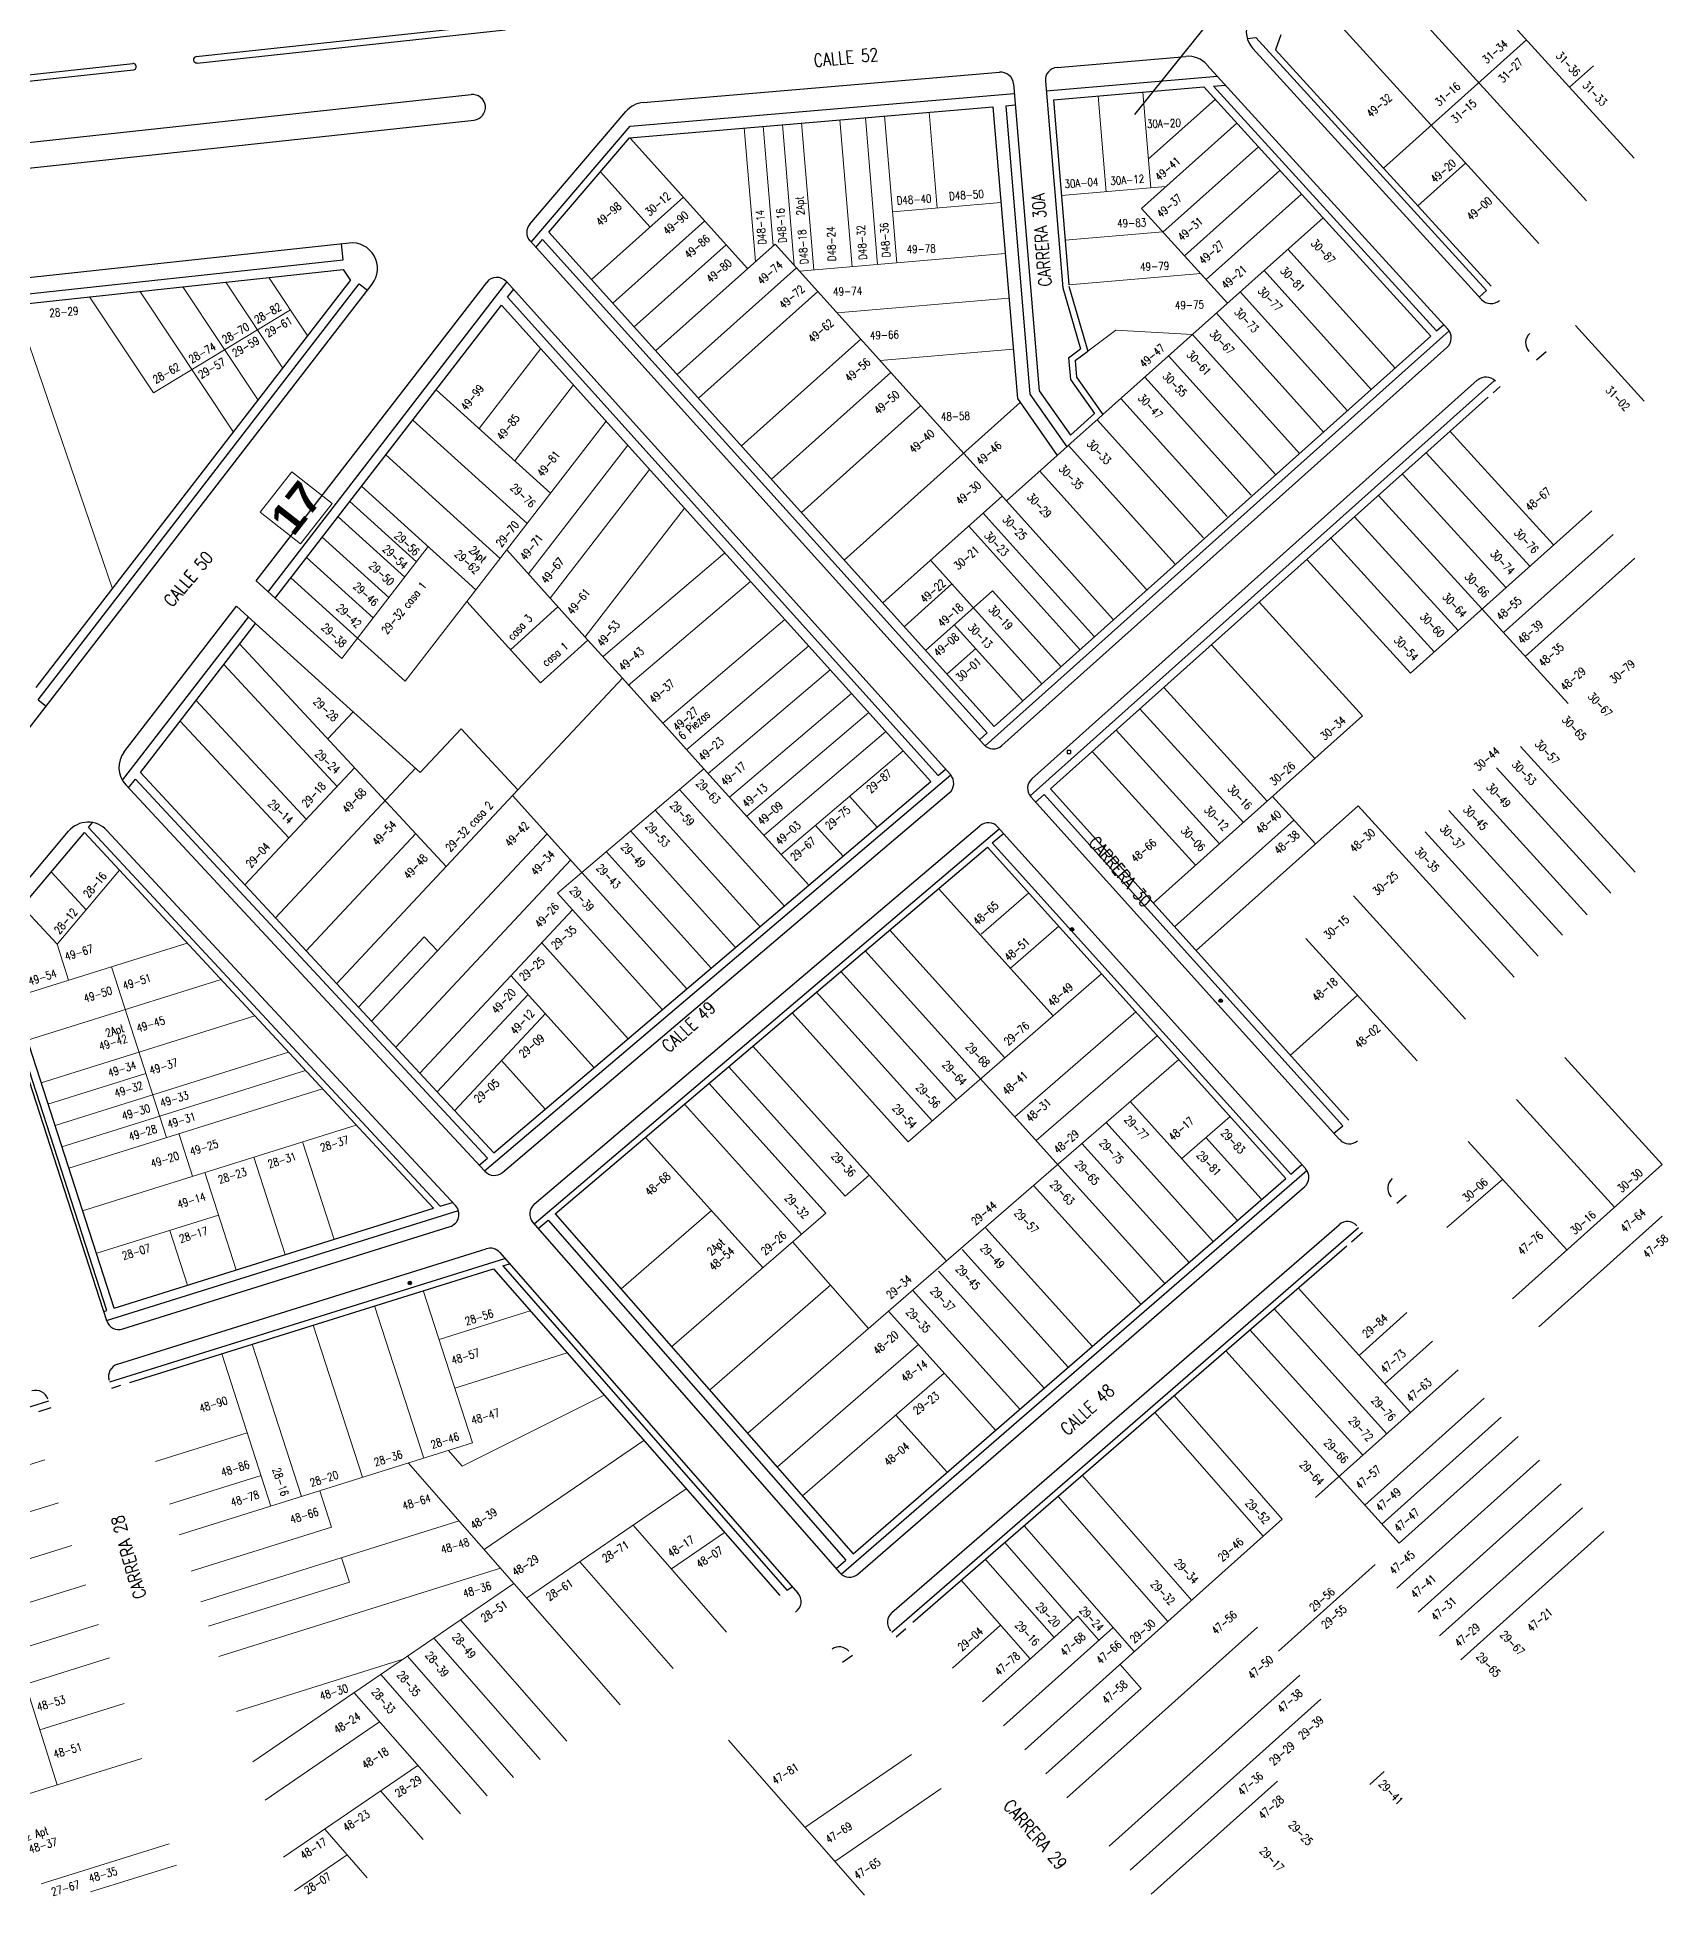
# Model space of a CAD drawing. Header units: millimetres. Extents: x 1022434 to 1024646, y 1272610 to 1274311.
# Drawn here: x 1024390.9 to 1024645.6, y 1272610.6 to 1272900.9 of the extents above; entities that cross this region are included whole.
import ezdxf
from ezdxf.enums import TextEntityAlignment as Align

# ---------------------------------------------------------------- set-up
doc = ezdxf.new("R2010")
doc.units = ezdxf.units.MM
doc.header["$MEASUREMENT"] = 0
for name, color, linetype, lineweight in [('D-Activopasivo', 7, 'Continuous', 9), ('EOA', 7, 'Continuous', 9), ('NOMENCLATURA', 23, 'Continuous', 0), ('Planimetria_Varios', 251, 'Continuous', 0)]:
    doc.layers.add(name, color=color, linetype=linetype, lineweight=lineweight)
for name, color, linetype in [('DISP_TAP', 7, 'Continuous'), ('NOMEN', 251, 'Continuous'), ('PLANIMETRIA', 8, 'Continuous')]:
    doc.layers.add(name, color=color, linetype=linetype)
doc.styles.add('ARIAL', font='')
doc.styles.add('CALLE', font='simplex.shx', dxfattribs={"width": 0.8, "height": 2})
doc.styles.add('NOMEN', font='simplex.shx', dxfattribs={"width": 0.8, "height": 1.25})
doc.styles.get('ARIAL').set_extended_font_data('Arial', bold=True)

# ---------------------------------------------------------------- blocks, each defined once
blk = doc.blocks.new('ARBOL')
for p, q in [((-0.2, -0.19), (0.2, 0.19)), ((0.19, -0.2), (-0.19, 0.2))]:
    blk.add_line(p, q)
blk.add_circle((0, 0), 0.275)
blk = doc.blocks.new('CAJA')
for p, q in [((-0.24, 0.25), (-0.24, -0.25)), ((-0.24, 0.25), (0.26, 0.25)), ((0.26, 0.25), (0.26, -0.25)), ((-0.24, -0.25), (0.26, -0.25))]:
    blk.add_line(p, q)
blk = doc.blocks.new('M_TAP_4')
at = {"layer": 'D-Activopasivo'}
blk.add_lwpolyline([(-4, 4), (-4, -4), (4, -4), (4, 4)], close=True, dxfattribs=at)
at = {"layer": 'D-Activopasivo', "style": 'ARIAL', "flags": 4}
blk.add_attdef('TIPO', text='', height=5, dxfattribs=at).set_placement((0, 0), align=Align.MIDDLE_CENTER)

msp = doc.modelspace()

# ---------------------------------------------------------------- linework, layer by layer
at = {"layer": 'PLANIMETRIA', "linetype": 'Continuous'}
for p, q in [((1024637.17, 1272981.96), (1024562.33, 1272888.81)), ((1024415.8, 1272897.83), (1024463.93, 1272903.02)), ((1024415.91, 1272896.83), (1024464.04, 1272902.02)), ((1024579.94, 1272900.67), (1024581.28, 1272900.82)), ((1024581.28, 1272900.82), (1024617.29, 1272861.28)), ((1024585.17, 1272901.23), (1024584.37, 1272898.91)), ((1024550.23, 1272896.15), (1024570.35, 1272897.86)), ((1024580.82, 1272899.09), (1024616.52, 1272859.9)), ((1024584.37, 1272898.91), (1024618.03, 1272861.95)), ((1024346.98, 1272890.41), (1024405.86, 1272896.76)), ((1024347.08, 1272889.41), (1024405.97, 1272895.76)), ((1024485.59, 1272890.65), (1024541.26, 1272895.39)), ((1024548.41, 1272893.99), (1024551.12, 1272861.73)), ((1024548.53, 1272892.49), (1024575.29, 1272894.77)), ((1024573.65, 1272896.57), (1024611.28, 1272855.26)), ((1024349.33, 1272880.1), (1024458.74, 1272891.9)), ((1024483.56, 1272886.96), (1024543.55, 1272892.07)), ((1024543.43, 1272893.56), (1024547.45, 1272845.65)), ((1024549.66, 1272891.08), (1024573.17, 1272893.09)), ((1024549.66, 1272891.08), (1024552.08, 1272862.19)), ((1024573.17, 1272893.09), (1024608.6, 1272854.18)), ((1024574.68, 1272893.21), (1024576.56, 1272893.38)), ((1024574.68, 1272893.21), (1024609.5, 1272854.98)), ((1024467.88, 1272871.68), (1024482.89, 1272889.26)), ((1024483.45, 1272885.15), (1024540.22, 1272889.98)), ((1024540.22, 1272889.98), (1024544.04, 1272844.42)), ((1024542.21, 1272890.15), (1024543.7, 1272890.28)), ((1024542.21, 1272890.15), (1024545.99, 1272845.12)), ((1024349.76, 1272876.12), (1024459.17, 1272887.92)), ((1024468.09, 1272868.84), (1024483.56, 1272886.96)), ((1024470.86, 1272870.4), (1024483.45, 1272885.15)), ((1024351.77, 1272859.24), (1024439.66, 1272868.72)), ((1024438.75, 1272866.1), (1024438.48, 1272868.59)), ((1024538.78, 1272790.38), (1024467.92, 1272869.04)), ((1024468.83, 1272868.02), (1024469.88, 1272869.25)), ((1024539.3, 1272792.19), (1024469.88, 1272869.25)), ((1024540.42, 1272793.19), (1024470.86, 1272870.4)), ((1024348.35, 1272856.36), (1024438.75, 1272866.1)), ((1024350.26, 1272855.05), (1024438.74, 1272864.59)), ((1024386.89, 1272789.31), (1024443.25, 1272862.29)), ((1024390.81, 1272799.29), (1024439.9, 1272862.86)), ((1024391.08, 1272797.35), (1024441.25, 1272862.32)), ((1024425.15, 1272815.95), (1024461.15, 1272862.57)), ((1024427.01, 1272814.26), (1024464.32, 1272862.58)), ((1024438.74, 1272864.59), (1024439.9, 1272862.86)), ((1024441.25, 1272862.32), (1024442.52, 1272861.34)), ((1024464.22, 1272862.68), (1024533.59, 1272785.69)), ((1024552.08, 1272862), (1024555.02, 1272851.8)), ((1024428.13, 1272813.25), (1024463.47, 1272859.03)), ((1024463.47, 1272859.03), (1024530.53, 1272784.59)), ((1024464.41, 1272860.24), (1024465.34, 1272861.44)), ((1024464.41, 1272860.24), (1024531.68, 1272785.56)), ((1024551.12, 1272861.73), (1024553.87, 1272852.19)), ((1024616.17, 1272860.28), (1024617.29, 1272861.28)), ((1024539, 1272790.17), (1024611.47, 1272855.01)), ((1024540.42, 1272793.19), (1024608.6, 1272854.18)), ((1024609.5, 1272854.98), (1024610.62, 1272855.98)), ((1024541.6, 1272790.22), (1024611.13, 1272852.42)), ((1024552.03, 1272850.8), (1024553.87, 1272852.19)), ((1024552.03, 1272850.8), (1024552.32, 1272847.42)), ((1024553.08, 1272850.34), (1024555.02, 1272851.8)), ((1024553.08, 1272850.34), (1024553.29, 1272847.77)), ((1024625.13, 1272850.45), (1024626.62, 1272851.78)), ((1024552.32, 1272847.42), (1024556.07, 1272842.08)), ((1024553.29, 1272847.77), (1024557.4, 1272841.93)), ((1024545.99, 1272845.12), (1024551.78, 1272836.89)), ((1024546.02, 1272782.36), (1024618.56, 1272847.25)), ((1024546.3, 1272785.03), (1024615.87, 1272847.27)), ((1024547.45, 1272845.65), (1024552.32, 1272838.72)), ((1024549.19, 1272783.46), (1024617.57, 1272844.63)), ((1024618.32, 1272845.3), (1024619.44, 1272846.3)), ((1024544.04, 1272844.42), (1024550.27, 1272835.55)), ((1024552.32, 1272838.72), (1024556.07, 1272842.08)), ((1024556.65, 1272841.25), (1024557.4, 1272841.93)), ((1024552.9, 1272837.9), (1024556.65, 1272841.25)), ((1024550.27, 1272835.55), (1024552.9, 1272837.9)), ((1024425.15, 1272815.95), (1024428.13, 1272813.25)), ((1024404.26, 1272784.8), (1024423.94, 1272810.29)), ((1024404.55, 1272789.26), (1024422.08, 1272811.98)), ((1024422.08, 1272811.98), (1024425.06, 1272809.28)), ((1024407.09, 1272786.02), (1024425.06, 1272809.28)), ((1024391.08, 1272797.35), (1024392.34, 1272796.37)), ((1024538.11, 1272791.12), (1024539.3, 1272792.19)), ((1024531.68, 1272785.56), (1024532.82, 1272786.53)), ((1024404.78, 1272784.1), (1024460.86, 1272723.73)), ((1024404.78, 1272784.1), (1024460.86, 1272723.73)), ((1024405.23, 1272783.61), (1024406.29, 1272784.97)), ((1024406.29, 1272784.97), (1024461.28, 1272725.77)), ((1024407.09, 1272786.02), (1024462.27, 1272726.62)), ((1024460.8, 1272723.79), (1024533.63, 1272785.64)), ((1024462.27, 1272726.62), (1024530.53, 1272784.59)), ((1024463.62, 1272723.56), (1024533.4, 1272782.82)), ((1024546.15, 1272782.2), (1024594.37, 1272728.67)), ((1024546.88, 1272781.39), (1024548.22, 1272782.59)), ((1024548.22, 1272782.59), (1024594.84, 1272730.85)), ((1024549.19, 1272783.46), (1024595.82, 1272731.7)), ((1024398.96, 1272777.43), (1024399.6, 1272778.2)), ((1024384.31, 1272760.01), (1024398.31, 1272776.66)), ((1024384.44, 1272763.26), (1024395.84, 1272776.83)), ((1024398.31, 1272776.66), (1024452.84, 1272717.96)), ((1024398.96, 1272777.43), (1024453.9, 1272718.29)), ((1024401.84, 1272776.98), (1024456.28, 1272718.37)), ((1024468.54, 1272715.54), (1024541.19, 1272777.24)), ((1024468.57, 1272718.59), (1024538.17, 1272777.7)), ((1024540.11, 1272775.01), (1024541.86, 1272776.5)), ((1024540.11, 1272775.01), (1024586.72, 1272723.27)), ((1024540.95, 1272777.51), (1024589.03, 1272724.14)), ((1024471.87, 1272717.06), (1024539.35, 1272774.36)), ((1024539.35, 1272774.36), (1024585.96, 1272722.62)), ((1024401.8, 1272700.39), (1024383.32, 1272757.56)), ((1024401.81, 1272701.99), (1024383.4, 1272758.93)), ((1024402.96, 1272702.35), (1024384.31, 1272760.01)), ((1024593.48, 1272729.67), (1024594.84, 1272730.85)), ((1024459.98, 1272724.67), (1024461.28, 1272725.77)), ((1024516.53, 1272660.79), (1024589.24, 1272723.87)), ((1024518.37, 1272663.98), (1024585.96, 1272722.62)), ((1024586.72, 1272723.27), (1024588.46, 1272724.78)), ((1024519.14, 1272660.8), (1024588.86, 1272721.29)), ((1024603.32, 1272718.74), (1024604.75, 1272719.99)), ((1024401.79, 1272700.41), (1024456.73, 1272717.6)), ((1024402.96, 1272702.35), (1024452.84, 1272717.96)), ((1024453.9, 1272718.29), (1024455.8, 1272718.88)), ((1024471.87, 1272717.06), (1024518.37, 1272663.98)), ((1024404.3, 1272699.1), (1024455.42, 1272715.1)), ((1024468.36, 1272715.75), (1024516.32, 1272661)), ((1024469.2, 1272714.79), (1024470.73, 1272716.09)), ((1024470.73, 1272716.09), (1024517.23, 1272662.99)), ((1024524.42, 1272654.8), (1024594.27, 1272715.39)), ((1024524.42, 1272651.75), (1024597.29, 1272714.97)), ((1024596.22, 1272712.72), (1024597.96, 1272714.23)), ((1024403.49, 1272693.61), (1024461.08, 1272711.63)), ((1024463.18, 1272711.04), (1024509.76, 1272657.86)), ((1024527.72, 1272653.29), (1024595.47, 1272712.07)), ((1024402.27, 1272690.82), (1024463.98, 1272710.13)), ((1024405.44, 1272690.76), (1024462.2, 1272708.52)), ((1024462.2, 1272708.52), (1024506.93, 1272657.45)), ((1024463.66, 1272708.98), (1024464.7, 1272709.3)), ((1024463.66, 1272708.98), (1024508.09, 1272658.25)), ((1024401.33, 1272701.84), (1024401.81, 1272701.99)), ((1024392.73, 1272687.83), (1024301.75, 1272659.36)), ((1024402.58, 1272689.86), (1024404.01, 1272690.31)), ((1024393.06, 1272686.78), (1024391.16, 1272686.18)), ((1024515.72, 1272661.68), (1024517.23, 1272662.99)), ((1024508.93, 1272658.82), (1024508.09, 1272658.25)), ((1024525.08, 1272651), (1024526.59, 1272652.31)), ((1024516.7, 1272647.05), (1024518.28, 1272648.13))]:
    msp.add_line(p, q, dxfattribs=at)
for centre, radius, start, end in [((1024583.78, 1272901.79), 4, 96.102, 222.3264), ((1024405.92, 1272896.26), 0.5, 276.1536, 96.1536), ((1024415.86, 1272897.33), 0.5, 96.1536, 276.1536), ((1024570.69, 1272893.88), 4, 42.3264, 94.8667), ((1024541.43, 1272893.4), 2, 4.7966, 94.8667), ((1024550.4, 1272894.16), 2, 94.8667, 184.7966), ((1024458.95, 1272889.91), 2, 276.1536, 96.1536), ((1024485.93, 1272886.66), 4, 94.8667, 139.5153), ((1024469.4, 1272870.38), 2, 139.5153, 222.0155), ((1024440.09, 1272864.74), 4, 322.325, 96.1536), ((1024462.73, 1272861.35), 2, 42.0155, 142.325), ((1024618, 1272861.25), 2, 222.3264, 311.8136), ((1024609.8, 1272853.91), 2, 311.8136, 42.3264), ((1024625.41, 1272853.11), 2, 131.8136, 222.3264), ((1024617.21, 1272845.78), 2, 42.3264, 131.8136), ((1024540.27, 1272791.71), 2, 222.0155, 311.8136), ((1024407.71, 1272786.82), 4, 142.325, 222.8892), ((1024532.1, 1272784.35), 2, 310.3407, 42.0155), ((1024547.63, 1272783.54), 2, 131.8136, 222.0155), ((1024398.91, 1272774.26), 4, 42.8892, 139.9453), ((1024539.47, 1272776.17), 2, 42.0155, 130.3407), ((1024595.86, 1272730.01), 2, 222.0155, 310.9424), ((1024462.32, 1272725.09), 2, 222.8892, 310.3407), ((1024587.55, 1272722.8), 2, 310.9424, 42.0155), ((1024603.89, 1272721.09), 2, 130.9424, 222.0155), ((1024454.82, 1272717), 2, 287.3762, 42.8892), ((1024469.87, 1272717.06), 2, 130.3407, 221.2163), ((1024595.58, 1272713.88), 2, 42.0155, 130.9424), ((1024461.68, 1272709.72), 2, 41.2163, 107.3762), ((1024403.7, 1272701.01), 2, 197.9169, 287.3762), ((1024404.09, 1272691.7), 2, 107.3762, 197.9169), ((1024390.72, 1272687.52), 2, 17.9169, 107.3762), ((1024517.83, 1272662.32), 2, 221.2163, 310.9424), ((1024508.26, 1272656.54), 2, 304.3542, 41.2163), ((1024525.73, 1272653.29), 2, 130.9424, 221.2163), ((1024516.22, 1272647.45), 2, 41.2163, 124.3542)]:
    msp.add_arc(centre, radius, start, end, dxfattribs=at)
at = {"layer": 'Planimetria_Varios', "linetype": 'Continuous'}
for p, q in [((1024607.17, 1272903.58), (1024632.94, 1272875.28)), ((1024619.49, 1272904.9), (1024640.39, 1272881.95)), ((1024594.84, 1272902.27), (1024625.49, 1272868.62)), ((1024601.2, 1272880.43), (1024623.56, 1272900.43)), ((1024630.29, 1272893.04), (1024634.02, 1272896.37)), ((1024556.63, 1272891.67), (1024557.89, 1272876.73)), ((1024563.61, 1272892.26), (1024564.86, 1272877.32)), ((1024564.48, 1272881.8), (1024574.97, 1272891.18)), ((1024520.29, 1272888.31), (1024522.21, 1272865.37)), ((1024523.27, 1272888.56), (1024525.2, 1272865.62)), ((1024530.25, 1272889.14), (1024531.51, 1272874.18)), ((1024501.35, 1272886.72), (1024503.11, 1272865.81)), ((1024504.34, 1272886.97), (1024505.91, 1272868.31)), ((1024507.33, 1272887.22), (1024509.18, 1272865.22)), ((1024510.32, 1272887.47), (1024512.25, 1272864.51)), ((1024516.3, 1272887.97), (1024518.23, 1272865.02)), ((1024563.4, 1272874.12), (1024578.3, 1272887.45)), ((1024501.91, 1272864.74), (1024483.56, 1272885.1)), ((1024566.76, 1272870.42), (1024581.67, 1272883.76)), ((1024486.63, 1272871.24), (1024478.9, 1272879.82)), ((1024570.13, 1272866.73), (1024585.04, 1272880.06)), ((1024606.59, 1272874.52), (1024614.04, 1272881.18)), ((1024550.93, 1272876.14), (1024567.2, 1272877.52)), ((1024477.5, 1272863.03), (1024491.87, 1272875.88)), ((1024524.53, 1272873.59), (1024541.49, 1272875.03)), ((1024563.4, 1272874.12), (1024576.86, 1272859.33)), ((1024573.5, 1272863.03), (1024588.4, 1272876.36)), ((1024480.85, 1272859.32), (1024495.22, 1272872.17)), ((1024557.4, 1272841.93), (1024591.77, 1272872.67)), ((1024484.2, 1272855.6), (1024498.56, 1272868.45)), ((1024487.54, 1272851.89), (1024506.18, 1272868.55)), ((1024542.32, 1272828.43), (1024506.18, 1272868.55)), ((1024551.52, 1272869.16), (1024566.73, 1272870.46)), ((1024603.03, 1272849.19), (1024586.29, 1272867.77)), ((1024490.89, 1272848.17), (1024509.52, 1272864.84)), ((1024509.99, 1272864.32), (1024542.14, 1272867.06)), ((1024420.42, 1272862.62), (1024429.33, 1272849.18)), ((1024427.14, 1272863.34), (1024433.21, 1272854.19)), ((1024552.08, 1272862.19), (1024572.67, 1272863.94)), ((1024599.3, 1272845.86), (1024582.57, 1272864.44)), ((1024402.72, 1272814.72), (1024387.57, 1272859.08)), ((1024399.14, 1272860.32), (1024409.09, 1272845.32)), ((1024406.98, 1272861.17), (1024421.59, 1272839.15)), ((1024413.7, 1272861.89), (1024425.46, 1272844.16)), ((1024494.24, 1272844.46), (1024512.87, 1272861.12)), ((1024515.87, 1272857.8), (1024542.72, 1272860.08)), ((1024595.57, 1272842.53), (1024578.84, 1272861.1)), ((1024430.5, 1272858.26), (1024409.09, 1272845.32)), ((1024591.85, 1272839.19), (1024575.11, 1272857.77)), ((1024500.93, 1272837.03), (1024519.56, 1272853.69)), ((1024555.02, 1272851.8), (1024559.41, 1272855.12)), ((1024559.41, 1272855.12), (1024571.39, 1272854.43)), ((1024588.12, 1272835.86), (1024571.39, 1272854.43)), ((1024631.19, 1272855.82), (1024641.94, 1272844.02)), ((1024459.96, 1272839.75), (1024469.6, 1272852.23)), ((1024522.58, 1272850.34), (1024543.39, 1272852.11)), ((1024584.39, 1272832.53), (1024567.66, 1272851.1)), ((1024505.61, 1272831.83), (1024524.25, 1272848.49)), ((1024580.54, 1272829.34), (1024563.93, 1272847.77)), ((1024453.26, 1272845.81), (1024471.11, 1272829.65)), ((1024465.53, 1272834.7), (1024474.7, 1272846.57)), ((1024510.3, 1272826.62), (1024528.93, 1272843.29)), ((1024516.99, 1272819.19), (1024544.48, 1272843.78)), ((1024576.82, 1272825.99), (1024560.21, 1272844.43)), ((1024449.6, 1272841.06), (1024467.45, 1272824.91)), ((1024458.06, 1272812.75), (1024479.8, 1272840.91)), ((1024573.11, 1272822.65), (1024556.48, 1272841.1)), ((1024611.61, 1272839.3), (1024627.77, 1272821.55)), ((1024467.67, 1272817.02), (1024483.2, 1272837.13)), ((1024568.65, 1272818.63), (1024552.01, 1272837.1)), ((1024607.89, 1272835.96), (1024624.05, 1272818.22)), ((1024445.39, 1272835.61), (1024463.24, 1272819.45)), ((1024471.07, 1272813.24), (1024486.6, 1272833.36)), ((1024542.32, 1272828.43), (1024550.27, 1272835.55)), ((1024564.19, 1272814.61), (1024547.51, 1272833.13)), ((1024441.61, 1272830.72), (1024459.46, 1272814.57)), ((1024604.16, 1272832.63), (1024620.32, 1272814.89)), ((1024439.77, 1272828.34), (1024450.19, 1272818.92)), ((1024476.52, 1272807.2), (1024492.05, 1272827.31)), ((1024523.04, 1272812.53), (1024541.65, 1272829.18)), ((1024558.99, 1272809.93), (1024542.31, 1272828.44)), ((1024600.43, 1272829.3), (1024630.06, 1272796.77)), ((1024437.93, 1272825.96), (1024448.35, 1272816.53)), ((1024553.79, 1272805.24), (1024536.43, 1272824.51)), ((1024556.02, 1272807.25), (1024538.67, 1272826.51)), ((1024596.7, 1272825.96), (1024612.87, 1272808.22)), ((1024605.41, 1272801.55), (1024633.74, 1272826.89)), ((1024435.48, 1272822.78), (1024445.89, 1272813.36)), ((1024440.99, 1272807.01), (1024452.02, 1272821.3)), ((1024592.98, 1272822.63), (1024609.14, 1272804.88)), ((1024619.96, 1272807.86), (1024637.1, 1272823.19)), ((1024433.03, 1272819.61), (1024443.44, 1272810.18)), ((1024464.27, 1272820.79), (1024476.96, 1272806.71)), ((1024479.37, 1272804.19), (1024498.35, 1272820.32)), ((1024547.85, 1272799.89), (1024530.47, 1272819.18)), ((1024589.25, 1272819.3), (1024605.41, 1272801.55)), ((1024623.33, 1272804.16), (1024640.47, 1272819.49)), ((1024430.58, 1272816.43), (1024440.99, 1272807.01)), ((1024483.25, 1272799.62), (1024502.37, 1272815.86)), ((1024428.13, 1272813.25), (1024438.54, 1272803.83)), ((1024448.43, 1272800.28), (1024458.06, 1272812.75)), ((1024458.06, 1272812.75), (1024469.55, 1272800)), ((1024526.38, 1272808.8), (1024533.82, 1272815.46)), ((1024529.71, 1272805.08), (1024540.15, 1272814.41)), ((1024550.82, 1272802.57), (1024540.15, 1272814.41)), ((1024581.8, 1272812.63), (1024597.96, 1272794.88)), ((1024464.86, 1272805.2), (1024472.27, 1272811.91)), ((1024488.66, 1272793.72), (1024507.73, 1272809.91)), ((1024425.06, 1272809.28), (1024450.77, 1272786.02)), ((1024438.54, 1272803.83), (1024440.99, 1272807.01)), ((1024440.99, 1272807.01), (1024448.43, 1272800.28)), ((1024544.87, 1272797.21), (1024534.18, 1272809.08)), ((1024422.58, 1272806.07), (1024454.84, 1272771.34)), ((1024469.55, 1272800), (1024476.96, 1272806.71)), ((1024476.96, 1272806.71), (1024482.34, 1272800.74)), ((1024492.39, 1272789.59), (1024511.45, 1272805.78)), ((1024533.04, 1272801.35), (1024537.53, 1272805.36)), ((1024574.34, 1272805.96), (1024590.51, 1272788.22)), ((1024420.1, 1272802.87), (1024437.78, 1272783.84)), ((1024495.74, 1272785.87), (1024514.8, 1272802.06)), ((1024482.34, 1272800.74), (1024466.03, 1272783.31)), ((1024482.34, 1272800.74), (1024495.07, 1272786.61)), ((1024499.08, 1272782.15), (1024518.15, 1272798.34)), ((1024566.89, 1272799.29), (1024583.05, 1272781.55)), ((1024415.77, 1272797.25), (1024432.98, 1272778.71)), ((1024440.3, 1272795.49), (1024436.34, 1272791.26)), ((1024501.76, 1272779.18), (1024520.83, 1272795.37)), ((1024563.16, 1272795.96), (1024579.33, 1272778.22)), ((1024413.29, 1272794.04), (1024430.24, 1272775.79)), ((1024457.16, 1272792.86), (1024450.77, 1272786.02)), ((1024457.16, 1272792.86), (1024466.03, 1272783.31)), ((1024504.53, 1272776.28), (1024523.5, 1272792.4)), ((1024559.44, 1272792.63), (1024575.6, 1272774.88)), ((1024565.25, 1272765.63), (1024597.96, 1272794.88)), ((1024507.12, 1272773.23), (1024526.18, 1272789.42)), ((1024622.61, 1272790.1), (1024640.5, 1272770.46)), ((1024440.52, 1272786.77), (1024423.4, 1272768.46)), ((1024450.03, 1272786.69), (1024428.17, 1272763.32)), ((1024476, 1272770.42), (1024495.07, 1272786.61)), ((1024495.07, 1272786.61), (1024511.47, 1272768.4)), ((1024555.71, 1272789.29), (1024571.87, 1272771.55)), ((1024618.88, 1272786.76), (1024636.72, 1272767.18)), ((1024466.03, 1272783.31), (1024437.73, 1272753.04)), ((1024465.2, 1272782.42), (1024476, 1272770.42)), ((1024491.25, 1272783.37), (1024507.66, 1272765.16)), ((1024517.79, 1272782.3), (1024522.15, 1272777.47)), ((1024571.95, 1272758.2), (1024597.24, 1272780.82)), ((1024583.89, 1272782.29), (1024590.58, 1272774.86)), ((1024597.24, 1272780.82), (1024621.61, 1272754.07)), ((1024615.18, 1272783.4), (1024633.02, 1272763.81)), ((1024487.44, 1272780.14), (1024503.85, 1272761.93)), ((1024512.46, 1272777.77), (1024516.81, 1272772.94)), ((1024568.6, 1272761.91), (1024587.23, 1272778.58)), ((1024611.43, 1272780.1), (1024629.16, 1272760.62)), ((1024450.07, 1272776.49), (1024432.95, 1272758.18)), ((1024470.57, 1272776.45), (1024443.18, 1272747.16)), ((1024483.63, 1272776.9), (1024500.03, 1272758.69)), ((1024607.7, 1272776.76), (1024625.38, 1272757.35)), ((1024474.27, 1272772.35), (1024446.94, 1272743.12)), ((1024479.81, 1272773.66), (1024496.22, 1272755.45)), ((1024393.12, 1272770.49), (1024398.61, 1272764.59)), ((1024394.07, 1272759.19), (1024403.8, 1272770.76)), ((1024472.19, 1272767.18), (1024476, 1272770.42)), ((1024476, 1272770.42), (1024492.41, 1272752.21)), ((1024472.19, 1272767.18), (1024488.6, 1272748.97)), ((1024531.72, 1272767.89), (1024549.62, 1272748.02)), ((1024538.37, 1272760.76), (1024545.8, 1272767.2)), ((1024596.52, 1272766.76), (1024614.05, 1272747.51)), ((1024388.59, 1272765.09), (1024394.07, 1272759.19)), ((1024474.53, 1272764.58), (1024450.69, 1272739.08)), ((1024451.41, 1272760.35), (1024441.14, 1272749.37)), ((1024451.41, 1272760.35), (1024453.45, 1272758.15)), ((1024524.09, 1272761.41), (1024542.07, 1272741.46)), ((1024542.96, 1272755.47), (1024550.51, 1272762.03)), ((1024387.27, 1272750.88), (1024414.38, 1272759.36)), ((1024394.07, 1272759.19), (1024395.84, 1272753.56)), ((1024469.73, 1272759.45), (1024483.26, 1272744.44)), ((1024520.28, 1272758.17), (1024567.08, 1272706.23)), ((1024589.07, 1272760.09), (1024606.49, 1272740.96)), ((1024411.15, 1272729.01), (1024402.54, 1272755.65)), ((1024516.47, 1272754.94), (1024534.51, 1272734.91)), ((1024526.96, 1272728.35), (1024557.18, 1272754.57)), ((1024389.42, 1272744.21), (1024419.66, 1272753.68)), ((1024464.94, 1272754.32), (1024477.92, 1272739.91)), ((1024512.66, 1272751.7), (1024530.73, 1272731.63)), ((1024467.62, 1272751.34), (1024453.42, 1272736.15)), ((1024586.64, 1272741.82), (1024597.15, 1272751.22)), ((1024391.57, 1272737.55), (1024424.94, 1272748)), ((1024470.31, 1272748.35), (1024456.15, 1272733.21)), ((1024508.84, 1272748.46), (1024526.96, 1272728.35)), ((1024543.65, 1272732.24), (1024562.53, 1272748.63)), ((1024502.74, 1272743.28), (1024532.96, 1272709.73)), ((1024546.99, 1272728.52), (1024565.88, 1272744.91)), ((1024393.73, 1272730.89), (1024430.22, 1272742.31)), ((1024463.45, 1272741.02), (1024470.29, 1272733.43)), ((1024498.95, 1272740.02), (1024517.14, 1272719.83)), ((1024501.98, 1272682.86), (1024569.23, 1272741.19)), ((1024629.54, 1272741.49), (1024644.75, 1272724.8)), ((1024392.62, 1272734.21), (1024407.92, 1272739)), ((1024394.77, 1272727.55), (1024432.86, 1272739.47)), ((1024495.88, 1272737.45), (1024514.11, 1272717.21)), ((1024395.88, 1272724.23), (1024435.5, 1272736.63)), ((1024492.07, 1272734.21), (1024510.34, 1272713.93)), ((1024561.67, 1272734.64), (1024578.41, 1272716.06)), ((1024621.99, 1272734.94), (1024637.3, 1272718.12)), ((1024557.89, 1272731.36), (1024574.63, 1272712.79)), ((1024569.71, 1272725.72), (1024577.26, 1272732.28)), ((1024398.03, 1272717.57), (1024440.78, 1272730.95)), ((1024415.21, 1272722.95), (1024413.06, 1272729.61)), ((1024485.97, 1272729.03), (1024504.29, 1272708.69)), ((1024573.48, 1272729), (1024582.12, 1272719.41)), ((1024614.43, 1272728.38), (1024629.86, 1272711.44)), ((1024429.68, 1272710.71), (1024424.76, 1272725.93)), ((1024437.31, 1272713.1), (1024432.39, 1272728.32)), ((1024554.12, 1272728.09), (1024570.85, 1272709.51)), ((1024422.04, 1272708.32), (1024417.12, 1272723.54)), ((1024517.14, 1272719.83), (1024520.91, 1272723.11)), ((1024621.35, 1272703.81), (1024644.75, 1272724.8)), ((1024546.56, 1272721.53), (1024563.3, 1272702.96)), ((1024611.13, 1272714.93), (1024619.82, 1272722.47)), ((1024400.27, 1272710.94), (1024419.28, 1272716.88)), ((1024482.17, 1272705.39), (1024496.26, 1272717.61)), ((1024490.03, 1272696.32), (1024514.11, 1272717.21)), ((1024414.41, 1272705.93), (1024411.64, 1272714.49)), ((1024539.13, 1272714.84), (1024555.74, 1272696.4)), ((1024625.46, 1272699.44), (1024644.72, 1272716.71)), ((1024508.92, 1272712.7), (1024520.78, 1272699.16)), ((1024535.42, 1272711.49), (1024551.97, 1272693.12)), ((1024531.7, 1272708.15), (1024548.25, 1272689.78)), ((1024495.93, 1272689.52), (1024514.85, 1272705.93)), ((1024587.91, 1272705.51), (1024605.44, 1272686.06)), ((1024451.31, 1272678.92), (1024443.62, 1272702.71)), ((1024458.94, 1272681.31), (1024451.25, 1272705.1)), ((1024527.67, 1272705.15), (1024544.41, 1272686.57)), ((1024441.76, 1272675.93), (1024434.07, 1272699.72)), ((1024453.71, 1272697.48), (1024467.96, 1272701.94)), ((1024523.9, 1272701.87), (1024540.63, 1272683.29)), ((1024584.14, 1272702.23), (1024601.72, 1272682.72)), ((1024597.41, 1272694.97), (1024604.87, 1272701.67)), ((1024432.22, 1272672.94), (1024424.53, 1272696.73)), ((1024506.57, 1272677.57), (1024528.58, 1272696.67)), ((1024580.36, 1272698.96), (1024597.99, 1272679.38)), ((1024601.42, 1272690.52), (1024608.88, 1272697.2)), ((1024427.45, 1272671.45), (1024419.76, 1272695.24)), ((1024456.17, 1272689.87), (1024473.72, 1272695.36)), ((1024576.58, 1272695.68), (1024603.64, 1272665.64)), ((1024510.5, 1272673.04), (1024532.6, 1272692.21)), ((1024590.61, 1272672.76), (1024612.89, 1272692.73)), ((1024479.49, 1272688.78), (1024457.33, 1272677.66)), ((1024568.5, 1272688.69), (1024585.38, 1272669.42)), ((1024598.3, 1272671.6), (1024616.92, 1272688.29)), ((1024525.04, 1272685.66), (1024533.08, 1272676.74)), ((1024565.49, 1272686.06), (1024582.41, 1272666.75)), ((1024600.97, 1272668.62), (1024619.59, 1272685.31)), ((1024409.44, 1272678.39), (1024423.76, 1272682.87)), ((1024603.64, 1272665.64), (1024622.26, 1272682.33)), ((1024413.13, 1272666.97), (1024458.94, 1272681.31)), ((1024455.17, 1272680.12), (1024457.33, 1272677.66)), ((1024485.69, 1272681.7), (1024460.75, 1272664.65)), ((1024392.15, 1272678.64), (1024374.67, 1272673.17)), ((1024411.59, 1272671.73), (1024425.91, 1272676.21)), ((1024448.91, 1272678.17), (1024481.98, 1272640.4)), ((1024554.14, 1272676.25), (1024571.27, 1272656.69)), ((1024603.29, 1272658.61), (1024625.6, 1272678.62)), ((1024436.93, 1272668.13), (1024435.08, 1272673.84)), ((1024492.33, 1272674.12), (1024467.38, 1272657.07)), ((1024606.63, 1272654.89), (1024628.95, 1272674.9)), ((1024394.25, 1272671.96), (1024376.76, 1272666.49)), ((1024550.38, 1272672.95), (1024567.51, 1272653.4)), ((1024609.97, 1272651.17), (1024632.3, 1272671.19)), ((1024414.98, 1272661.26), (1024436.93, 1272668.13)), ((1024416.52, 1272656.5), (1024456.83, 1272669.12)), ((1024416.52, 1272656.5), (1024456.83, 1272669.12)), ((1024484.01, 1272668.44), (1024498.61, 1272651.77)), ((1024545.1, 1272668.37), (1024562.3, 1272648.72)), ((1024567.51, 1272653.4), (1024585.38, 1272669.42)), ((1024613.31, 1272647.45), (1024635.64, 1272667.47)), ((1024396.34, 1272665.28), (1024378.85, 1272659.81)), ((1024498.3, 1272667.3), (1024489.99, 1272661.62)), ((1024542.06, 1272665.76), (1024552.76, 1272653.54)), ((1024419.29, 1272647.94), (1024463.31, 1272661.72)), ((1024439.7, 1272659.57), (1024438.47, 1272663.37)), ((1024475.7, 1272662.75), (1024490.3, 1272646.09)), ((1024539.05, 1272663.12), (1024549.76, 1272650.91)), ((1024584.84, 1272648.79), (1024599.92, 1272662.31)), ((1024398.53, 1272659.15), (1024337.83, 1272640.16)), ((1024417.71, 1272652.69), (1024439.7, 1272659.57)), ((1024465.39, 1272659.34), (1024424.61, 1272631.47)), ((1024535.28, 1272659.85), (1024546.03, 1272647.57)), ((1024400.54, 1272652.97), (1024379.86, 1272646.5)), ((1024457.08, 1272653.66), (1024473.67, 1272634.72)), ((1024538.59, 1272640.89), (1024553.48, 1272654.24)), ((1024545.18, 1272633.37), (1024567.51, 1272653.4)), ((1024553.48, 1272654.24), (1024556.77, 1272650.48)), ((1024553.48, 1272654.24), (1024553.48, 1272654.24)), ((1024452.92, 1272650.82), (1024469.51, 1272631.88)), ((1024533.91, 1272646.1), (1024541.42, 1272652.83)), ((1024541.88, 1272637.13), (1024559.01, 1272652.48)), ((1024551.77, 1272625.85), (1024581.55, 1272652.55)), ((1024402.22, 1272647.73), (1024381.5, 1272641.25)), ((1024422.05, 1272639.38), (1024448.11, 1272647.53)), ((1024448.76, 1272647.98), (1024465.35, 1272629.03)), ((1024444.6, 1272645.13), (1024461.2, 1272626.19)), ((1024558.35, 1272618.32), (1024588.14, 1272645.03)), ((1024560.07, 1272646.72), (1024563.36, 1272642.96)), ((1024394.06, 1272627.89), (1024389.14, 1272643.64)), ((1024440.45, 1272642.29), (1024457.04, 1272623.35)), ((1024548.47, 1272629.61), (1024563.36, 1272642.96)), ((1024404.55, 1272640.6), (1024391.37, 1272636.48)), ((1024561.65, 1272614.56), (1024591.43, 1272641.27)), ((1024444.43, 1272637.75), (1024426.54, 1272625.51)), ((1024498.91, 1272634.89), (1024520.15, 1272610.65)), ((1024510.85, 1272621.25), (1024527.48, 1272632.62)), ((1024407.3, 1272632.03), (1024386.42, 1272625.5)), ((1024450.4, 1272630.93), (1024429.42, 1272616.59)), ((1024599.08, 1272627.98), (1024601.32, 1272629.98)), ((1024444.58, 1272626.95), (1024451.22, 1272619.37)), ((1024515.5, 1272615.95), (1024532.13, 1272627.32)), ((1024564.94, 1272610.8), (1024584.68, 1272628.49)), ((1024435.85, 1272620.98), (1024442.49, 1272613.4)), ((1024411.54, 1272618.69), (1024391.55, 1272612.44)), ((1024412.68, 1272615.38), (1024399.27, 1272611.19)), ((1024439.36, 1272616.97), (1024431.12, 1272611.34))]:
    msp.add_line(p, q, dxfattribs=at)

# ---------------------------------------------------------------- block references
at = {"layer": 'DISP_TAP'}
ref = msp.add_blockref('M_TAP_4', (1024431.39, 1272827.34), dxfattribs=dict(at, rotation=51.9314337496894))
ref.add_attrib('TIPO', '17', dxfattribs={"layer": 'EOA', "height": 5, "rotation": 51.9314, "style": 'ARIAL'}).set_placement((1024431.39, 1272827.34), align=Align.MIDDLE_CENTER)
at = {"layer": 'PLANIMETRIA', "linetype": 'Continuous'}
for name, p in [('CAJA', (1024552.05, 1272789.24)), ('ARBOL', (1024552.57, 1272761.52)), ('ARBOL', (1024575.79, 1272750.37)), ('ARBOL', (1024449.14, 1272706.28))]:
    msp.add_blockref(name, p, dxfattribs=at)

# ---------------------------------------------------------------- texts
at = {"layer": 'NOMEN', "linetype": 'Continuous', "style": 'NOMEN', "width": 0.8}
for s, rotation, p in [('31-34', 41.0016, (1024617.33, 1272896.64)), ('31-27', 44.1748, (1024619.87, 1272893.65)), ('31-36', 313.6847, (1024628.05, 1272897.89)), ('31-33', 313.6847, (1024632.21, 1272893.26)), ('49-32', 41.0016, (1024599.24, 1272888.23)), ('31-16', 41.0016, (1024609.92, 1272890.01)), ('31-15', 41.0016, (1024612.45, 1272887.35)), ('30A-20', 2, (1024564.28, 1272886.68)), ('30A-12', 4, (1024558.59, 1272877.78)), ('49-41', 41.0016, (1024566.2, 1272878.34)), ('49-20', 41.0016, (1024609.24, 1272878.01)), ('30-12', 41.0016, (1024486.58, 1272872.85)), ('D48-50', 4, (1024533.41, 1272875.4)), ('30A-04', 4, (1024551.43, 1272877.3)), ('49-98', 41.0016, (1024478.9, 1272871.28)), ('49-90', 41.0016, (1024489.38, 1272869.89)), ('D48-14', 94, (1024504.81, 1272868.5)), ('D48-16', 94, (1024508, 1272868.76)), ('2Apt', 94, (1024510.8, 1272873.08)), ('D48-40', 4, (1024525.22, 1272874.7)), ('49-37', 41.0016, (1024566.45, 1272872.55)), ('49-00', 41.0016, (1024614.87, 1272872.12)), ('D48-18', 94, (1024511.37, 1272865.44)), ('D48-24', 92, (1024515.71, 1272865.89)), ('D48-32', 94, (1024520.56, 1272866.13)), ('D48-36', 94, (1024524.19, 1272866.51)), ('49-83', 2, (1024559.64, 1272871.15)), ('49-31', 41.0016, (1024569.73, 1272868.94)), ('49-86', 41.0016, (1024492.71, 1272866.19)), ('49-78', 2, (1024526.76, 1272867.1)), ('49-27', 41.0016, (1024573.06, 1272865.29)), ('30-87', 313.6847, (1024589.79, 1272868.59)), ('49-80', 41.0016, (1024496.12, 1272862.4)), ('49-74', 41.0016, (1024504.08, 1272862.12)), ('49-79', 2, (1024563.22, 1272864.37)), ('49-21', 41.0016, (1024576.58, 1272861.43)), ('30-81', 313.6847, (1024584.99, 1272864.29)), ('49-72', 41.0016, (1024507.5, 1272858.33)), ('28-82', 30, (1024425.3, 1272856.08)), ('49-74', 2, (1024515.28, 1272860.48)), ('49-75', 2, (1024568.66, 1272858.34)), ('30-77', 313.6847, (1024581.48, 1272861.16)), ('28-29', 5, (1024392.91, 1272857.14)), ('28-70', 30, (1024420.29, 1272852.96)), ('29-61', 30, (1024426.99, 1272853.95)), ('49-62', 41.0016, (1024512.02, 1272853.04)), ('30-73', 313.6847, (1024577.8, 1272857.86)), ('29-59', 30, (1024421.86, 1272850.85)), ('49-66', 2, (1024521.02, 1272853.65)), ('30-67', 313.6847, (1024573.98, 1272854.44)), ('28-74', 30, (1024415.07, 1272849.89)), ('29-57', 30, (1024416.56, 1272847.48)), ('49-56', 41.0016, (1024517.77, 1272846.93)), ('49-47', 41.0016, (1024563.78, 1272849.15)), ('30-61', 313.6847, (1024570.35, 1272851.2)), ('28-62', 30, (1024409.47, 1272846.72)), ('30-55', 313.6847, (1024566.6, 1272847.84)), ('49-99', 51, (1024457.95, 1272842.43)), ('49-50', 41.0016, (1024522.33, 1272841.87)), ('30-47', 313.6847, (1024562.78, 1272844.42)), ('31-02', 313.6847, (1024635.79, 1272845.66)), ('49-85', 51, (1024463.54, 1272837.79)), ('48-58', 2, (1024532.11, 1272840.96)), ('49-40', 41.0016, (1024527.8, 1272835.79)), ('49-81', 51, (1024469.85, 1272832.08)), ('49-46', 41.0016, (1024538.28, 1272833.92)), ('30-33', 313.6847, (1024554.77, 1272837.27)), ('30-35', 313.6847, (1024550.4, 1272833.36)), ('29-76', 317, (1024464.72, 1272830.38)), ('49-30', 41.0016, (1024535.07, 1272827.72)), ('48-67', 41.0016, (1024624.06, 1272826.74)), ('30-29', 313.6847, (1024545.45, 1272828.93)), ('29-70', 51, (1024463.44, 1272821.12)), ('30-25', 313.6847, (1024541.6, 1272825.48)), ('29-54', 317, (1024444.78, 1272820.78)), ('29-56', 317, (1024446.62, 1272822.86)), ('2Apt', 317, (1024458.29, 1272820.64)), ('49-71', 51, (1024467.2, 1272819.05)), ('30-23', 313.6847, (1024538.76, 1272822.94)), ('30-76', 313.6847, (1024621.5, 1272823.39)), ('29-50', 317, (1024442.65, 1272818.17)), ('29-62', 317, (1024456.03, 1272819.99)), ('49-67', 51, (1024470.49, 1272815.4)), ('30-21', 41.0016, (1024534.78, 1272817.59)), ('30-74', 313.6847, (1024617.8, 1272820.08)), ('29-46', 317, (1024440.19, 1272814.97)), ('29-32 casa 1', 50.5736, (1024445.57, 1272807.5)), ('49-22', 41.0016, (1024529.53, 1272812.39)), ('30-66', 313.6847, (1024613.79, 1272816.5)), ('49-61', 51, (1024474.56, 1272810.56)), ('30-64', 313.6847, (1024610.31, 1272813.38)), ('48-55', 41.0016, (1024619.5, 1272809.67)), ('29-42', 317, (1024437.56, 1272811.57)), ('casa 3', 47, (1024465.2, 1272806.57)), ('49-53', 51, (1024479.21, 1272805.55)), ('49-18', 41.0016, (1024532.28, 1272808.64)), ('30-19', 313.6847, (1024539.4, 1272811.44)), ('30-60', 313.6847, (1024606.82, 1272810.27)), ('48-39', 41.0016, (1024622.86, 1272805.99)), ('29-38', 317, (1024435.21, 1272808.53)), ('49-08', 41.0016, (1024531.64, 1272804.01)), ('30-13', 313.6847, (1024536.21, 1272808.58)), ('30-54', 313.6847, (1024602.74, 1272806.62)), ('casa 1', 40.0642, (1024470.45, 1272802.5)), ('49-43', 41.0016, (1024482.43, 1272801.78)), ('48-35', 41.0016, (1024626.1, 1272802.43)), ('30-01', 41.0016, (1024535.1, 1272800.14)), ('48-29', 41.0016, (1024629.52, 1272798.68)), ('30-79', 41.0016, (1024637.2, 1272799.82)), ('49-37', 41.0016, (1024487.2, 1272796.73)), ('30-67', 313.6847, (1024633.03, 1272797.8)), ('29-28', 317, (1024433.93, 1272796.96)), ('49-27', 41.0016, (1024490.91, 1272792.41)), ('6 Piezas', 41.0016, (1024491.77, 1272791.07)), ('30-34', 41.0016, (1024592.03, 1272790.97)), ('30-65', 313.6847, (1024628.99, 1272794.18)), ('29-24', 317, (1024434.2, 1272788.81)), ('49-23', 41.0016, (1024494.89, 1272787.72)), ('30-44', 41.0016, (1024616.06, 1272786.18)), ('30-57', 313.6847, (1024624.76, 1272790.4)), ('49-17', 41.0016, (1024498.38, 1272783.83)), ('29-87', 41.0016, (1024521.13, 1272782.69)), ('30-26', 41.0016, (1024584.11, 1272783.89)), ('30-53', 313.6847, (1024621.16, 1272787.18)), ('29-18', 47, (1024433.04, 1272780.48)), ('29-63', 313.6847, (1024493.73, 1272784.26)), ('49-13', 41.0016, (1024501.73, 1272780.46)), ('30-16', 313.6847, (1024576.75, 1272783.37)), ('30-49', 313.6847, (1024617.17, 1272783.66)), ('29-14', 317, (1024426.89, 1272780.99)), ('49-68', 47, (1024439.36, 1272779.55)), ('29-32 casa 2', 47, (1024455.48, 1272773.55)), ('29-59', 313.6847, (1024489.67, 1272780.81)), ('49-09', 41.0016, (1024504.11, 1272777.68)), ('29-75', 41.0016, (1024514.68, 1272777)), ('30-12', 313.6847, (1024573.1, 1272780.1)), ('30-45', 313.6847, (1024613.55, 1272780.14)), ('49-54', 47, (1024444.07, 1272774.48)), ('49-42', 47, (1024464.79, 1272774.29)), ('29-53', 313.6847, (1024485.81, 1272777.53)), ('49-03', 41.0016, (1024506.92, 1272774.58)), ('48-40', 41.0016, (1024581.96, 1272776.31)), ('30-37', 313.6847, (1024609.94, 1272777.14)), ('29-04', 47, (1024424.31, 1272771.02)), ('29-49', 313.6847, (1024482.01, 1272774.3)), ('29-67', 41.0016, (1024509.24, 1272772.11)), ('48-66', 41.0016, (1024562.45, 1272771.86)), ('30-06', 313.6847, (1024569.48, 1272776.86)), ('48-38', 41.0016, (1024584.82, 1272773.14)), ('48-30', 41.0016, (1024596.62, 1272773.43)), ('49-48', 47, (1024448.94, 1272769.24)), ('49-34', 47, (1024468.82, 1272769.81)), ('30-35', 313.6847, (1024606.01, 1272773.62)), ('28-16', 49.8344, (1024398.96, 1272766.33)), ('29-43', 313.6847, (1024478.15, 1272771.02)), ('30-25', 41.0016, (1024600.22, 1272766.74)), ('29-39', 313.6847, (1024474, 1272767.5)), ('28-12', 49.8344, (1024394.41, 1272760.68)), ('49-26', 47, (1024469.44, 1272761.65)), ('48-65', 41.0016, (1024537.8, 1272762.07)), ('30-15', 41.0016, (1024592.56, 1272759.89)), ('29-35', 41.0016, (1024471.9, 1272758.3)), ('49-67', 17.3762, (1024395.49, 1272756.62)), ('48-51', 41.0016, (1024542.67, 1272756.44)), ('49-54', 17.3762, (1024389.79, 1272752.76)), ('29-25', 41.0016, (1024466.91, 1272753.38)), ('49-50', 17.3762, (1024398.45, 1272750.09)), ('49-51', 17.3762, (1024404.54, 1272752.06)), ('49-20', 47, (1024462.7, 1272748.22)), ('48-49', 41.0016, (1024549.44, 1272749.37)), ('48-18', 41.0016, (1024590.76, 1272750.16)), ('49-12', 47, (1024465.62, 1272744.97)), ('2Apt', 17.3762, (1024401.83, 1272744.67)), ('49-45', 17.3762, (1024406.69, 1272745.42)), ('29-76', 41.0016, (1024542.6, 1272743.29)), ('48-02', 41.0016, (1024597.41, 1272742.86)), ('49-42', 17.3762, (1024400.82, 1272742.57)), ('29-09', 41.0016, (1024466.88, 1272741.36)), ('29-68', 313.6847, (1024535.83, 1272743.12)), ('49-34', 17.3762, (1024402.22, 1272738.44)), ('49-37', 17.3762, (1024408.7, 1272738.84)), ('29-64', 313.6847, (1024532.18, 1272740.31)), ('49-32', 17.3762, (1024403.25, 1272735.27)), ('29-05', 41.0016, (1024459.84, 1272734.33)), ('29-56', 313.6847, (1024528.07, 1272736.74)), ('48-41', 41.0016, (1024542.36, 1272735.54)), ('49-33', 17.3762, (1024410.38, 1272733.74)), ('48-31', 41.0016, (1024546.03, 1272731.31)), ('49-30', 17.3762, (1024404.4, 1272731.71)), ('49-31', 17.3762, (1024411.49, 1272730.42)), ('29-54', 313.6847, (1024524.38, 1272733.54)), ('29-77', 313.6847, (1024560.62, 1272731.73)), ('48-17', 41.0016, (1024568.32, 1272728.4)), ('49-28', 17.3762, (1024405.45, 1272728.47)), ('49-25', 17.3762, (1024415.02, 1272726.16)), ('28-37', 17.3762, (1024435.39, 1272726.76)), ('48-29', 41.0016, (1024550.38, 1272726.39)), ('29-75', 313.6847, (1024556.72, 1272728.06)), ('29-83', 313.6847, (1024575.7, 1272729.62)), ('49-20', 17.3762, (1024408.9, 1272724.29)), ('28-31', 17.3762, (1024427.2, 1272724.2)), ('29-36', 313.6847, (1024514.86, 1272726.02)), ('29-81', 313.6847, (1024571.93, 1272726.17)), ('28-23', 17.3762, (1024419.44, 1272721.77)), ('48-68', 41.0016, (1024486.56, 1272719.79)), ('29-65', 313.6847, (1024552.93, 1272724.72)), ('30-06', 41.0016, (1024614.21, 1272718.87)), ('30-30', 41.0016, (1024638.4, 1272720.32)), ('49-14', 17.3762, (1024413.06, 1272717.91)), ('29-32', 313.6847, (1024507.56, 1272719.49)), ('29-63', 313.6847, (1024549.04, 1272721.61)), ('29-44', 41.0016, (1024537.51, 1272715.23)), ('29-57', 313.6847, (1024543.42, 1272717.14)), ('30-16', 41.0016, (1024631.08, 1272713.76)), ('47-64', 41.0016, (1024638.9, 1272714.09)), ('28-17', 17.3762, (1024413.38, 1272712.54)), ('29-26', 41.0016, (1024504.66, 1272710.56)), ('47-76', 41.0016, (1024622.85, 1272710.55)), ('28-07', 17.3762, (1024404.44, 1272709.87)), ('2Apt', 41.0016, (1024496.24, 1272710.49)), ('48-54', 41.0016, (1024496.56, 1272708.1)), ('29-49', 313.6847, (1024538.11, 1272711.68)), ('47-58', 41.0016, (1024642.4, 1272710.07)), ('29-45', 313.6847, (1024534.29, 1272708.38)), ('29-34', 41.0016, (1024524.23, 1272703.71)), ('29-37', 313.6847, (1024530.35, 1272704.95)), ('29-35', 313.6847, (1024526.54, 1272701.65)), ('28-56', 17.3762, (1024457.99, 1272699.66)), ('29-84', 41.0016, (1024598.58, 1272697.63)), ('48-20', 41.0016, (1024522.19, 1272695)), ('48-57', 17.3762, (1024455.84, 1272693.53)), ('48-14', 35, (1024526.43, 1272690.72)), ('47-73', 41.0016, (1024601.4, 1272692.09)), ('47-63', 41.0016, (1024605.45, 1272687.59)), ('48-90', 17.3762, (1024416.48, 1272686.06)), ('29-23', 37, (1024528.35, 1272685.65)), ('29-76', 313.6847, (1024599.18, 1272687.86)), ('48-47', 17.3762, (1024458.96, 1272684.16)), ('29-72', 313.6847, (1024595.68, 1272684.72)), ('28-46', 18.3016, (1024452.66, 1272680.37)), ('28-36', 17.3762, (1024443.79, 1272677.64)), ('48-04', 41.0016, (1024523.88, 1272677.6)), ('29-66', 313.6847, (1024591.79, 1272681.24)), ('48-86', 17.3762, (1024419.89, 1272676.04)), ('28-16', 288, (1024427.68, 1272677.18)), ('28-20', 17.3762, (1024433.78, 1272674.44)), ('29-64', 313.6847, (1024588, 1272677.84)), ('47-57', 41.0016, (1024597.52, 1272673.98)), ('48-78', 17.3762, (1024421.41, 1272671.35)), ('48-64', 17.3762, (1024448.21, 1272670.81)), ('47-49', 41.0016, (1024600.66, 1272670.5)), ('48-66', 17.3762, (1024430.68, 1272668.68)), ('48-39', 33, (1024459.13, 1272667.72)), ('29-52', 313.6847, (1024579.53, 1272671.82)), ('47-47', 41.0016, (1024603.55, 1272667.29)), ('48-48', 17.3762, (1024454.22, 1272663.95)), ('28-71', 33, (1024479.7, 1272662.58)), ('48-17', 33, (1024489.92, 1272663.39)), ('48-07', 33, (1024494.39, 1272661.71)), ('29-46', 41.0016, (1024576.04, 1272662.69)), ('48-29', 33, (1024465.63, 1272660.43)), ('29-34', 313.6847, (1024568.41, 1272662.46)), ('47-45', 41.0016, (1024602.8, 1272660.65)), ('48-36', 17.3762, (1024457.67, 1272657.12)), ('28-61', 33, (1024470.94, 1272656.59)), ('29-32', 313.6847, (1024564.73, 1272659.16)), ('47-41', 41.0016, (1024606.14, 1272656.94)), ('28-51', 33, (1024460.76, 1272653.26)), ('29-20', 313.6847, (1024546.81, 1272655.68)), ('29-56', 41.0016, (1024590.31, 1272654.89)), ('29-55', 41.0016, (1024592.19, 1272652.18)), ('47-31', 41.0016, (1024609.31, 1272653.42)), ('29-16', 313.6847, (1024543.56, 1272652.77)), ('29-24', 313.6847, (1024553.61, 1272655.06)), ('29-30', 41.0016, (1024562.29, 1272649.95)), ('47-56', 41.0016, (1024575.03, 1272651.27)), ('47-29', 41.0016, (1024613, 1272649.33)), ('47-21', 41.0016, (1024624.32, 1272651.7)), ('28-49', 310, (1024455.68, 1272650.96)), ('29-04', 41.0016, (1024535.39, 1272648.71)), ('47-68', 41.0016, (1024551.4, 1272647.9)), ('47-66', 41.0016, (1024557.02, 1272646.65)), ('29-67', 313.6847, (1024619.32, 1272651.26)), ('28-39', 310, (1024451.47, 1272648.09)), ('47-78', 41.0016, (1024541.15, 1272644.85)), ('47-50', 41.0016, (1024580.7, 1272644.29)), ('29-65', 313.6847, (1024615.58, 1272647.87)), ('28-35', 310, (1024447.03, 1272645.05)), ('48-53', 16.481, (1024391.11, 1272639.41)), ('48-30', 17.3762, (1024435.29, 1272641.1)), ('28-33', 310, (1024443.09, 1272642.36)), ('47-58', 41.0016, (1024557.94, 1272640.43)), ('47-38', 41.0016, (1024585.3, 1272639.03)), ('48-24', 33, (1024437.78, 1272635.8)), ('29-39', 41.0016, (1024588.56, 1272634.88)), ('48-51', 16.481, (1024393.7, 1272632.03)), ('48-18', 33, (1024442.16, 1272630.31)), ('29-29', 41.0016, (1024584.05, 1272630.84)), ('47-81', 33, (1024506.22, 1272627.88)), ('47-36', 41.0016, (1024579.13, 1272626.11)), ('28-29', 33, (1024447.34, 1272625.92)), ('29-41', 313.6847, (1024600.36, 1272627.96)), ('48-23', 33, (1024439.21, 1272620.54)), ('47-28', 41.0016, (1024582.36, 1272622.42)), ('2 Apt', 16.481, (1024389.3, 1272619.18)), ('47-69', 33, (1024514.58, 1272618.67)), ('29-25', 313.6847, (1024586.27, 1272621.58)), ('48-37', 16.481, (1024389.85, 1272617.19)), ('48-17', 33, (1024432.55, 1272616.19)), ('29-17', 313.6847, (1024581.75, 1272617.49)), ('47-65', 33, (1024519.01, 1272613.04)), ('27-67', 16, (1024393.35, 1272610.53)), ('48-35', 16.481, (1024399.22, 1272612.63)), ('28-07', 33, (1024433.18, 1272610.77))]:
    msp.add_text(s, height=1.25, rotation=rotation, dxfattribs=at).set_placement(p)
at = {"layer": 'NOMENCLATURA', "linetype": 'Continuous', "width": 0.8}
for s, height, rotation, style, p in [('CALLE 52', 2, 5.5554, 'CALLE', (1024512.31, 1272896.22)), ('CARRERA 30A', 2, 94.5436, 'CALLE', (1024549.4, 1272862.01)), ('CALLE 50', 2, 50, 'CALLE', (1024412.05, 1272811.71)), ('CARRERA 30', 2, 310.5093, 'CALLE', (1024554.99, 1272774.97)), ('CALLE 49', 2, 42.3907, 'CALLE', (1024489.61, 1272742.14)), ('29-45', 1.25, 313.6847, 'NOMEN', (1024534.29, 1272708.38)), ('CALLE 48', 2, 42.3907, 'CALLE', (1024551.88, 1272682.34)), ('CARRERA 29', 2, 310.8787, 'CALLE', (1024541.69, 1272624.52))]:
    msp.add_text(s, height=height, rotation=rotation, dxfattribs=dict(at, style=style)).set_placement(p)
at = {"layer": 'NOMENCLATURA', "style": 'CALLE', "width": 0.8}
msp.add_text(' CARRERA 28', height=2, rotation=106, dxfattribs=at).set_placement((1024408.34, 1272656.26))

doc.saveas('drawing.dxf')
